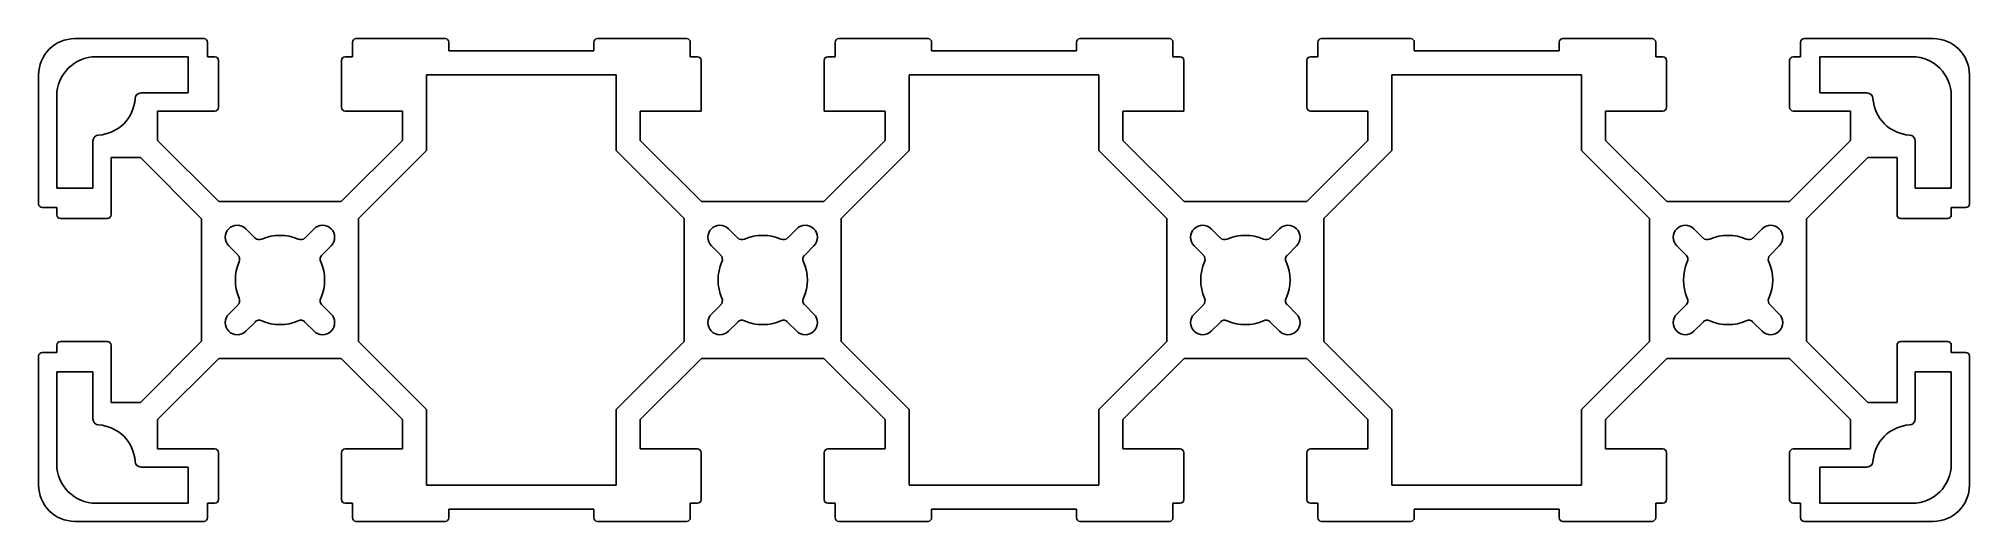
# Model space of a CAD drawing. Extents: x 1762 to 1922, y 1573 to 1613.
import ezdxf

# ---------------------------------------------------------------- set-up
doc = ezdxf.new("R2010")
doc.units = 0
doc.layers.get('0').update_dxf_attribs({"linetype": 'CONTINUOUS'})

msp = doc.modelspace()

# ---------------------------------------------------------------- linework, layer by layer
for p, q in [((1775.21, 1613.37), (1764.51, 1613.37)), ((1775.51, 1611.87), (1775.51, 1613.07)), ((1787.51, 1613.07), (1787.51, 1611.87)), ((1795.21, 1613.37), (1787.81, 1613.37)), ((1795.51, 1612.37), (1795.51, 1613.07)), ((1807.51, 1613.07), (1807.51, 1612.37)), ((1815.21, 1613.37), (1807.81, 1613.37)), ((1815.51, 1611.87), (1815.51, 1613.07)), ((1827.51, 1613.07), (1827.51, 1611.87)), ((1835.21, 1613.37), (1827.81, 1613.37)), ((1835.51, 1612.37), (1835.51, 1613.07)), ((1847.51, 1613.07), (1847.51, 1612.37)), ((1855.21, 1613.37), (1847.81, 1613.37)), ((1855.51, 1611.87), (1855.51, 1613.07)), ((1867.51, 1613.07), (1867.51, 1611.87)), ((1875.21, 1613.37), (1867.81, 1613.37)), ((1875.51, 1612.37), (1875.51, 1613.07)), ((1887.51, 1613.07), (1887.51, 1612.37)), ((1895.21, 1613.37), (1887.81, 1613.37)), ((1895.51, 1611.87), (1895.51, 1613.07)), ((1907.51, 1613.07), (1907.51, 1611.87)), ((1918.51, 1613.37), (1907.81, 1613.37)), ((1766.26, 1611.87), (1773.91, 1611.87)), ((1773.91, 1611.87), (1773.91, 1608.87)), ((1776.11, 1611.87), (1775.51, 1611.87)), ((1776.41, 1607.67), (1776.41, 1611.57)), ((1786.61, 1611.57), (1786.61, 1607.67)), ((1787.51, 1611.87), (1786.91, 1611.87)), ((1807.51, 1612.37), (1795.51, 1612.37)), ((1816.11, 1611.87), (1815.51, 1611.87)), ((1816.41, 1607.37), (1816.41, 1611.57)), ((1826.61, 1611.57), (1826.61, 1607.37)), ((1827.51, 1611.87), (1826.91, 1611.87)), ((1847.51, 1612.37), (1835.51, 1612.37)), ((1856.11, 1611.87), (1855.51, 1611.87)), ((1856.41, 1607.37), (1856.41, 1611.57)), ((1866.61, 1611.57), (1866.61, 1607.67)), ((1867.51, 1611.87), (1866.91, 1611.87)), ((1887.51, 1612.37), (1875.51, 1612.37)), ((1896.11, 1611.87), (1895.51, 1611.87)), ((1896.41, 1607.67), (1896.41, 1611.57)), ((1906.61, 1611.57), (1906.61, 1607.67)), ((1907.51, 1611.87), (1906.91, 1611.87)), ((1909.11, 1608.87), (1909.11, 1611.87)), ((1909.11, 1611.87), (1916.76, 1611.87)), ((1761.51, 1610.37), (1761.51, 1599.67)), ((1793.66, 1604.11), (1793.66, 1610.37)), ((1793.66, 1610.37), (1809.36, 1610.37)), ((1809.36, 1610.37), (1809.36, 1604.11)), ((1833.66, 1604.11), (1833.66, 1610.37)), ((1833.66, 1610.37), (1849.36, 1610.37)), ((1849.36, 1610.37), (1849.36, 1604.11)), ((1873.66, 1604.11), (1873.66, 1610.37)), ((1873.66, 1610.37), (1889.36, 1610.37)), ((1889.36, 1610.37), (1889.36, 1604.11)), ((1921.51, 1599.67), (1921.51, 1610.37)), ((1763.01, 1600.97), (1763.01, 1608.62)), ((1773.91, 1608.87), (1770, 1608.87)), ((1913.02, 1608.87), (1909.11, 1608.87)), ((1920.01, 1608.62), (1920.01, 1600.97)), ((1771.36, 1604.94), (1771.36, 1607.37)), ((1771.36, 1607.37), (1776.11, 1607.37)), ((1786.91, 1607.37), (1791.66, 1607.37)), ((1791.66, 1607.37), (1791.66, 1604.94)), ((1811.36, 1604.94), (1811.36, 1607.37)), ((1811.36, 1607.37), (1816.41, 1607.37)), ((1826.61, 1607.37), (1831.66, 1607.37)), ((1831.66, 1607.37), (1831.66, 1604.94)), ((1851.36, 1604.94), (1851.36, 1607.37)), ((1851.36, 1607.37), (1856.41, 1607.37)), ((1866.91, 1607.37), (1871.66, 1607.37)), ((1871.66, 1607.37), (1871.66, 1604.94)), ((1891.36, 1604.94), (1891.36, 1607.37)), ((1891.36, 1607.37), (1896.11, 1607.37)), ((1906.91, 1607.37), (1911.66, 1607.37)), ((1911.66, 1607.37), (1911.66, 1604.94)), ((1766.01, 1604.88), (1766.01, 1600.97)), ((1776.43, 1599.87), (1771.36, 1604.94)), ((1791.66, 1604.94), (1786.59, 1599.87)), ((1816.43, 1599.87), (1811.36, 1604.94)), ((1831.66, 1604.94), (1826.59, 1599.87)), ((1856.43, 1599.87), (1851.36, 1604.94)), ((1871.66, 1604.94), (1866.59, 1599.87)), ((1896.43, 1599.87), (1891.36, 1604.94)), ((1911.66, 1604.94), (1906.59, 1599.87)), ((1917.01, 1600.97), (1917.01, 1604.88)), ((1767.51, 1598.77), (1767.51, 1603.52)), ((1767.51, 1603.52), (1769.94, 1603.52)), ((1769.94, 1603.52), (1775.01, 1598.45)), ((1788.01, 1598.46), (1793.66, 1604.11)), ((1809.36, 1604.11), (1815.01, 1598.46)), ((1828.01, 1598.46), (1833.66, 1604.11)), ((1849.36, 1604.11), (1855.01, 1598.46)), ((1868.01, 1598.46), (1873.66, 1604.11)), ((1889.36, 1604.11), (1895.01, 1598.46)), ((1908.01, 1598.45), (1913.08, 1603.52)), ((1913.08, 1603.52), (1915.51, 1603.52)), ((1915.51, 1603.52), (1915.51, 1598.77)), ((1766.01, 1600.97), (1763.01, 1600.97)), ((1920.01, 1600.97), (1917.01, 1600.97)), ((1761.81, 1599.37), (1763.01, 1599.37)), ((1763.01, 1599.37), (1763.01, 1598.77)), ((1763.31, 1598.47), (1767.21, 1598.47)), ((1775.01, 1598.45), (1775.01, 1588.29)), ((1786.59, 1599.87), (1776.43, 1599.87)), ((1788.01, 1588.28), (1788.01, 1598.46)), ((1815.01, 1598.46), (1815.01, 1588.28)), ((1826.59, 1599.87), (1816.43, 1599.87)), ((1828.01, 1588.28), (1828.01, 1598.46)), ((1855.01, 1598.46), (1855.01, 1588.28)), ((1866.59, 1599.87), (1856.43, 1599.87)), ((1868.01, 1588.28), (1868.01, 1598.46)), ((1895.01, 1598.46), (1895.01, 1588.28)), ((1906.59, 1599.87), (1896.43, 1599.87)), ((1908.01, 1588.29), (1908.01, 1598.45)), ((1915.81, 1598.47), (1919.71, 1598.47)), ((1920.01, 1598.77), (1920.01, 1599.37)), ((1920.01, 1599.37), (1921.21, 1599.37)), ((1778.68, 1597.61), (1779.44, 1596.85)), ((1783.57, 1596.85), (1784.34, 1597.61)), ((1818.68, 1597.61), (1819.44, 1596.85)), ((1823.57, 1596.85), (1824.34, 1597.61)), ((1858.68, 1597.61), (1859.44, 1596.85)), ((1863.57, 1596.85), (1864.34, 1597.61)), ((1898.68, 1597.61), (1899.44, 1596.85)), ((1903.57, 1596.85), (1904.34, 1597.61)), ((1778.03, 1595.44), (1777.26, 1596.2)), ((1785.75, 1596.2), (1784.99, 1595.44)), ((1818.03, 1595.44), (1817.26, 1596.2)), ((1825.75, 1596.2), (1824.99, 1595.44)), ((1858.03, 1595.44), (1857.26, 1596.2)), ((1865.75, 1596.2), (1864.99, 1595.44)), ((1898.03, 1595.44), (1897.26, 1596.2)), ((1905.75, 1596.2), (1904.99, 1595.44)), ((1777.26, 1590.54), (1778.03, 1591.3)), ((1784.99, 1591.3), (1785.75, 1590.54)), ((1817.26, 1590.54), (1818.03, 1591.3)), ((1824.99, 1591.3), (1825.75, 1590.54)), ((1857.26, 1590.54), (1858.03, 1591.3)), ((1864.99, 1591.3), (1865.75, 1590.54)), ((1897.26, 1590.54), (1898.03, 1591.3)), ((1904.99, 1591.3), (1905.75, 1590.54)), ((1779.44, 1589.89), (1778.68, 1589.13)), ((1784.34, 1589.13), (1783.57, 1589.89)), ((1819.44, 1589.89), (1818.68, 1589.13)), ((1824.34, 1589.13), (1823.57, 1589.89)), ((1859.44, 1589.89), (1858.68, 1589.13)), ((1864.34, 1589.13), (1863.57, 1589.89)), ((1899.44, 1589.89), (1898.68, 1589.13)), ((1904.34, 1589.13), (1903.57, 1589.89)), ((1763.01, 1587.37), (1761.81, 1587.37)), ((1763.01, 1587.97), (1763.01, 1587.37)), ((1767.21, 1588.27), (1763.31, 1588.27)), ((1767.51, 1583.22), (1767.51, 1587.97)), ((1775.01, 1588.29), (1769.94, 1583.22)), ((1793.66, 1582.63), (1788.01, 1588.28)), ((1815.01, 1588.28), (1809.36, 1582.63)), ((1833.66, 1582.63), (1828.01, 1588.28)), ((1855.01, 1588.28), (1849.36, 1582.63)), ((1873.66, 1582.63), (1868.01, 1588.28)), ((1895.01, 1588.28), (1889.36, 1582.63)), ((1913.08, 1583.22), (1908.01, 1588.29)), ((1915.51, 1587.97), (1915.51, 1583.22)), ((1919.71, 1588.27), (1915.81, 1588.27)), ((1920.01, 1587.37), (1920.01, 1587.97)), ((1921.21, 1587.37), (1920.01, 1587.37)), ((1761.51, 1587.07), (1761.51, 1576.37)), ((1763.01, 1578.12), (1763.01, 1585.77)), ((1763.01, 1585.77), (1766.01, 1585.77)), ((1766.01, 1585.77), (1766.01, 1581.86)), ((1771.36, 1581.8), (1776.43, 1586.87)), ((1776.43, 1586.87), (1786.59, 1586.87)), ((1786.59, 1586.87), (1791.66, 1581.8)), ((1811.36, 1581.8), (1816.43, 1586.87)), ((1816.43, 1586.87), (1826.59, 1586.87)), ((1826.59, 1586.87), (1831.66, 1581.8)), ((1851.36, 1581.8), (1856.43, 1586.87)), ((1856.43, 1586.87), (1866.59, 1586.87)), ((1866.59, 1586.87), (1871.66, 1581.8)), ((1891.36, 1581.8), (1896.43, 1586.87)), ((1896.43, 1586.87), (1906.59, 1586.87)), ((1906.59, 1586.87), (1911.66, 1581.8)), ((1917.01, 1581.86), (1917.01, 1585.77)), ((1917.01, 1585.77), (1920.01, 1585.77)), ((1920.01, 1585.77), (1920.01, 1578.12)), ((1921.51, 1576.37), (1921.51, 1587.07)), ((1769.94, 1583.22), (1767.51, 1583.22)), ((1793.66, 1576.37), (1793.66, 1582.63)), ((1809.36, 1582.63), (1809.36, 1576.37)), ((1833.66, 1576.37), (1833.66, 1582.63)), ((1849.36, 1582.63), (1849.36, 1576.37)), ((1873.66, 1576.37), (1873.66, 1582.63)), ((1889.36, 1582.63), (1889.36, 1576.37)), ((1915.51, 1583.22), (1913.08, 1583.22)), ((1771.36, 1579.37), (1771.36, 1581.8)), ((1791.66, 1581.8), (1791.66, 1579.37)), ((1811.36, 1579.37), (1811.36, 1581.8)), ((1831.66, 1581.8), (1831.66, 1579.37)), ((1851.36, 1579.37), (1851.36, 1581.8)), ((1871.66, 1581.8), (1871.66, 1579.37)), ((1891.36, 1579.37), (1891.36, 1581.8)), ((1911.66, 1581.8), (1911.66, 1579.37)), ((1776.11, 1579.37), (1771.36, 1579.37)), ((1791.66, 1579.37), (1786.91, 1579.37)), ((1816.11, 1579.37), (1811.36, 1579.37)), ((1831.66, 1579.37), (1826.91, 1579.37)), ((1856.11, 1579.37), (1851.36, 1579.37)), ((1871.66, 1579.37), (1866.91, 1579.37)), ((1896.11, 1579.37), (1891.36, 1579.37)), ((1911.66, 1579.37), (1906.91, 1579.37)), ((1770, 1577.87), (1773.91, 1577.87)), ((1773.91, 1577.87), (1773.91, 1574.87)), ((1776.41, 1575.17), (1776.41, 1579.07)), ((1786.61, 1579.07), (1786.61, 1575.17)), ((1816.41, 1575.17), (1816.41, 1579.07)), ((1826.61, 1579.07), (1826.61, 1575.17)), ((1856.41, 1575.17), (1856.41, 1579.07)), ((1866.61, 1579.07), (1866.61, 1575.17)), ((1896.41, 1575.17), (1896.41, 1579.07)), ((1906.61, 1579.07), (1906.61, 1575.17)), ((1909.11, 1574.87), (1909.11, 1577.87)), ((1909.11, 1577.87), (1913.02, 1577.87)), ((1809.36, 1576.37), (1793.66, 1576.37)), ((1849.36, 1576.37), (1833.66, 1576.37)), ((1889.36, 1576.37), (1873.66, 1576.37)), ((1773.91, 1574.87), (1766.26, 1574.87)), ((1775.51, 1573.67), (1775.51, 1574.87)), ((1775.51, 1574.87), (1776.11, 1574.87)), ((1786.91, 1574.87), (1787.51, 1574.87)), ((1787.51, 1574.87), (1787.51, 1573.67)), ((1815.51, 1573.67), (1815.51, 1574.87)), ((1815.51, 1574.87), (1816.11, 1574.87)), ((1826.91, 1574.87), (1827.51, 1574.87)), ((1827.51, 1574.87), (1827.51, 1573.67)), ((1855.51, 1573.67), (1855.51, 1574.87)), ((1855.51, 1574.87), (1856.11, 1574.87)), ((1866.91, 1574.87), (1867.51, 1574.87)), ((1867.51, 1574.87), (1867.51, 1573.67)), ((1895.51, 1573.67), (1895.51, 1574.87)), ((1895.51, 1574.87), (1896.11, 1574.87)), ((1906.91, 1574.87), (1907.51, 1574.87)), ((1907.51, 1574.87), (1907.51, 1573.67)), ((1916.76, 1574.87), (1909.11, 1574.87)), ((1764.51, 1573.37), (1775.21, 1573.37)), ((1787.81, 1573.37), (1795.21, 1573.37)), ((1795.51, 1573.67), (1795.51, 1574.37)), ((1795.51, 1574.37), (1807.51, 1574.37)), ((1807.51, 1574.37), (1807.51, 1573.67)), ((1807.81, 1573.37), (1815.21, 1573.37)), ((1827.81, 1573.37), (1835.21, 1573.37)), ((1835.51, 1573.67), (1835.51, 1574.37)), ((1835.51, 1574.37), (1847.51, 1574.37)), ((1847.51, 1574.37), (1847.51, 1573.67)), ((1847.81, 1573.37), (1855.21, 1573.37)), ((1867.81, 1573.37), (1875.21, 1573.37)), ((1875.51, 1573.67), (1875.51, 1574.37)), ((1875.51, 1574.37), (1887.51, 1574.37)), ((1887.51, 1574.37), (1887.51, 1573.67)), ((1887.81, 1573.37), (1895.21, 1573.37)), ((1907.81, 1573.37), (1918.51, 1573.37))]:
    msp.add_line(p, q)
for centre, radius, start, end in [((1764.51, 1610.37), 3, 90, 180), ((1775.21, 1613.07), 0.3, 0, 90), ((1787.81, 1613.07), 0.3, 90, 180), ((1795.21, 1613.07), 0.3, 0, 90), ((1807.81, 1613.07), 0.3, 90, 180), ((1815.21, 1613.07), 0.3, 0, 90), ((1827.81, 1613.07), 0.3, 90, 180), ((1835.21, 1613.07), 0.3, 0, 90), ((1847.81, 1613.07), 0.3, 90, 180), ((1855.21, 1613.07), 0.3, 0, 90), ((1867.81, 1613.07), 0.3, 90, 180), ((1875.21, 1613.07), 0.3, 0, 90), ((1887.81, 1613.07), 0.3, 90, 180), ((1895.21, 1613.07), 0.3, 0, 90), ((1907.81, 1613.07), 0.3, 90, 180), ((1918.51, 1610.37), 3, 0, 90), ((1766.26, 1608.62), 3.25, 90, 180), ((1776.11, 1611.57), 0.3, 0, 90), ((1786.91, 1611.57), 0.3, 90, 180), ((1816.11, 1611.57), 0.3, 0, 90), ((1826.91, 1611.57), 0.3, 90, 180), ((1856.11, 1611.57), 0.3, 0, 90), ((1866.91, 1611.57), 0.3, 90, 180), ((1896.11, 1611.57), 0.3, 0, 90), ((1906.91, 1611.57), 0.3, 90, 180), ((1916.76, 1608.62), 3.25, 0, 90), ((1766.26, 1608.62), 3.25, 273.8226, 356.1774), ((1770, 1608.37), 0.5, 90, 176.1774), ((1913.02, 1608.37), 0.5, 3.8226, 90), ((1916.76, 1608.62), 3.25, 183.8226, 266.1774), ((1776.11, 1607.67), 0.3, 270, 360), ((1786.91, 1607.67), 0.3, 180, 270), ((1866.91, 1607.67), 0.3, 180, 270), ((1896.11, 1607.67), 0.3, 270, 0), ((1906.91, 1607.67), 0.3, 180, 270), ((1766.51, 1604.88), 0.5, 93.8226, 180), ((1916.51, 1604.88), 0.5, 0, 86.1774), ((1761.81, 1599.67), 0.3, 180, 270), ((1763.31, 1598.77), 0.3, 180, 270), ((1767.21, 1598.77), 0.3, 270, 360), ((1915.81, 1598.77), 0.3, 180, 270), ((1919.71, 1598.77), 0.3, 270, 0), ((1921.21, 1599.67), 0.3, 270, 0), ((1777.97, 1596.91), 1, 45, 225), ((1779.79, 1597.21), 0.5, 225, 294.0752), ((1781.51, 1593.37), 3.7, 65.9248, 114.0752), ((1783.22, 1597.21), 0.5, 245.9248, 315), ((1785.04, 1596.91), 1, 315, 135), ((1817.97, 1596.91), 1, 45, 225), ((1819.79, 1597.21), 0.5, 225, 294.0752), ((1821.51, 1593.37), 3.7, 65.9248, 114.0752), ((1823.22, 1597.21), 0.5, 245.9248, 315), ((1825.04, 1596.91), 1, 315, 135), ((1857.97, 1596.91), 1, 45, 225), ((1859.79, 1597.21), 0.5, 225, 294.0752), ((1861.51, 1593.37), 3.7, 65.9248, 114.0752), ((1863.22, 1597.21), 0.5, 245.9248, 315), ((1865.04, 1596.91), 1, 315, 135), ((1897.97, 1596.91), 1, 45, 225), ((1899.79, 1597.21), 0.5, 225, 294.0752), ((1901.51, 1593.37), 3.7, 65.9248, 114.0752), ((1903.22, 1597.21), 0.5, 245.9248, 315), ((1905.04, 1596.91), 1, 315, 135), ((1777.67, 1595.08), 0.5, 335.9248, 45), ((1785.34, 1595.08), 0.5, 135, 204.0752), ((1817.67, 1595.08), 0.5, 335.9248, 45), ((1825.34, 1595.08), 0.5, 135, 204.0752), ((1857.67, 1595.08), 0.5, 335.9248, 45), ((1865.34, 1595.08), 0.5, 135, 204.0752), ((1897.67, 1595.08), 0.5, 335.9248, 45), ((1905.34, 1595.08), 0.5, 135, 204.0752), ((1781.51, 1593.37), 3.7, 155.9248, 204.0752), ((1781.51, 1593.37), 3.7, 335.9248, 24.0752), ((1821.51, 1593.37), 3.7, 155.9248, 204.0752), ((1821.51, 1593.37), 3.7, 335.9248, 24.0752), ((1861.51, 1593.37), 3.7, 155.9248, 204.0752), ((1861.51, 1593.37), 3.7, 335.9248, 24.0752), ((1901.51, 1593.37), 3.7, 155.9248, 204.0752), ((1901.51, 1593.37), 3.7, 335.9248, 24.0752), ((1777.97, 1589.84), 1, 135, 315), ((1777.67, 1591.66), 0.5, 315, 24.0752), ((1785.04, 1589.84), 1, 225, 45), ((1785.34, 1591.66), 0.5, 155.9248, 225), ((1817.97, 1589.84), 1, 135, 315), ((1817.67, 1591.66), 0.5, 315, 24.0752), ((1825.04, 1589.84), 1, 225, 45), ((1825.34, 1591.66), 0.5, 155.9248, 225), ((1857.97, 1589.84), 1, 135, 315), ((1857.67, 1591.66), 0.5, 315, 24.0752), ((1865.04, 1589.84), 1, 225, 45), ((1865.34, 1591.66), 0.5, 155.9248, 225), ((1897.97, 1589.84), 1, 135, 315), ((1897.67, 1591.66), 0.5, 315, 24.0752), ((1905.04, 1589.84), 1, 225, 45), ((1905.34, 1591.66), 0.5, 155.9248, 225), ((1779.79, 1589.54), 0.5, 65.9248, 135), ((1781.51, 1593.37), 3.7, 245.9248, 294.0752), ((1783.22, 1589.54), 0.5, 45, 114.0752), ((1819.79, 1589.54), 0.5, 65.9248, 135), ((1821.51, 1593.37), 3.7, 245.9248, 294.0752), ((1823.22, 1589.54), 0.5, 45, 114.0752), ((1859.79, 1589.54), 0.5, 65.9248, 135), ((1861.51, 1593.37), 3.7, 245.9248, 294.0752), ((1863.22, 1589.54), 0.5, 45, 114.0752), ((1899.79, 1589.54), 0.5, 65.9248, 135), ((1901.51, 1593.37), 3.7, 245.9248, 294.0752), ((1903.22, 1589.54), 0.5, 45, 114.0752), ((1761.81, 1587.07), 0.3, 90, 180), ((1763.31, 1587.97), 0.3, 90, 180), ((1767.21, 1587.97), 0.3, 0, 90), ((1915.81, 1587.97), 0.3, 90, 180), ((1919.71, 1587.97), 0.3, 0, 90), ((1921.21, 1587.07), 0.3, 0, 90), ((1766.51, 1581.86), 0.5, 180, 266.1774), ((1766.26, 1578.12), 3.25, 3.8226, 86.1774), ((1916.76, 1578.12), 3.25, 93.8226, 176.1774), ((1916.51, 1581.86), 0.5, 273.8226, 360), ((1776.11, 1579.07), 0.3, 0, 90), ((1786.91, 1579.07), 0.3, 90, 180), ((1816.11, 1579.07), 0.3, 0, 90), ((1826.91, 1579.07), 0.3, 90, 180), ((1856.11, 1579.07), 0.3, 0, 90), ((1866.91, 1579.07), 0.3, 90, 180), ((1896.11, 1579.07), 0.3, 0, 90), ((1906.91, 1579.07), 0.3, 90, 180), ((1766.26, 1578.12), 3.25, 180, 270), ((1770, 1578.37), 0.5, 183.8226, 270), ((1913.02, 1578.37), 0.5, 270, 356.1774), ((1916.76, 1578.12), 3.25, 270, 360), ((1764.51, 1576.37), 3, 180, 270), ((1918.51, 1576.37), 3, 270, 0), ((1776.11, 1575.17), 0.3, 270, 360), ((1786.91, 1575.17), 0.3, 180, 270), ((1816.11, 1575.17), 0.3, 270, 0), ((1826.91, 1575.17), 0.3, 180, 270), ((1856.11, 1575.17), 0.3, 270, 0), ((1866.91, 1575.17), 0.3, 180, 270), ((1896.11, 1575.17), 0.3, 270, 0), ((1906.91, 1575.17), 0.3, 180, 270), ((1775.21, 1573.67), 0.3, 270, 360), ((1787.81, 1573.67), 0.3, 180, 270), ((1795.21, 1573.67), 0.3, 270, 360), ((1807.81, 1573.67), 0.3, 180, 270), ((1815.21, 1573.67), 0.3, 270, 0), ((1827.81, 1573.67), 0.3, 180, 270), ((1835.21, 1573.67), 0.3, 270, 0), ((1847.81, 1573.67), 0.3, 180, 270), ((1855.21, 1573.67), 0.3, 270, 0), ((1867.81, 1573.67), 0.3, 180, 270), ((1875.21, 1573.67), 0.3, 270, 0), ((1887.81, 1573.67), 0.3, 180, 270), ((1895.21, 1573.67), 0.3, 270, 0), ((1907.81, 1573.67), 0.3, 180, 270)]:
    msp.add_arc(centre, radius, start, end)

doc.saveas('drawing.dxf')
